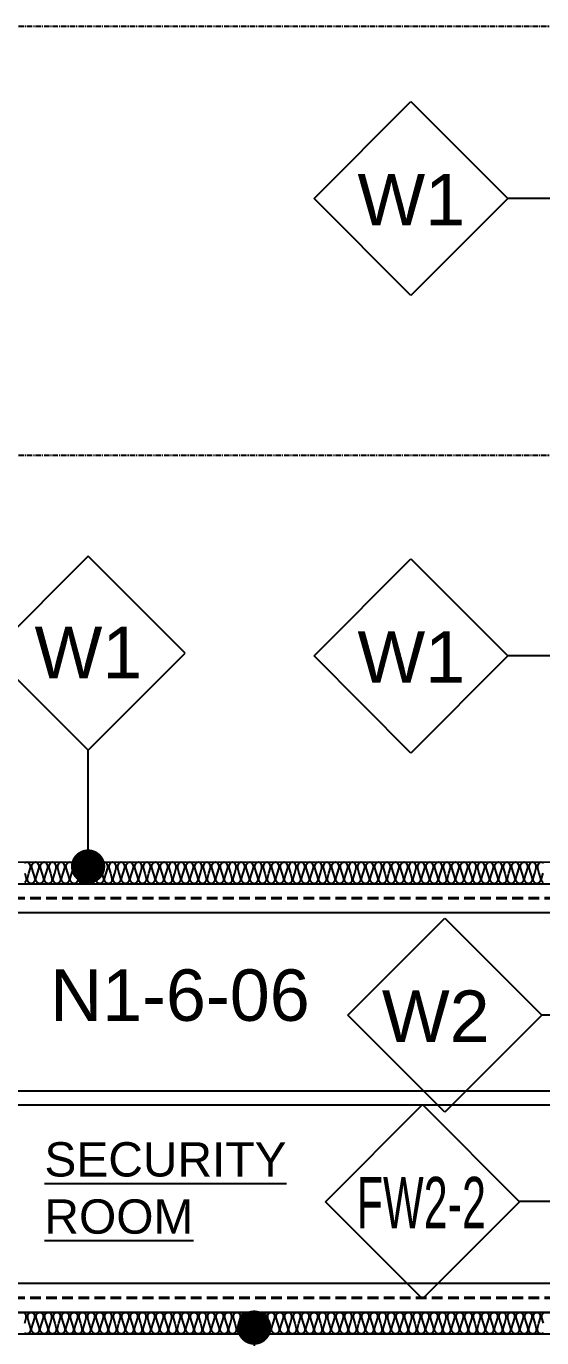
# Model space of a CAD drawing. Header units: millimetres. Extents: x 4133871 to 4440428, y -545651 to -495191.
# Drawn here: x 4148679 to 4152288, y -528021 to -518844 of the extents above; entities that cross this region are included whole.
import ezdxf
from ezdxf.enums import TextEntityAlignment as Align

# ---------------------------------------------------------------- set-up
doc = ezdxf.new("R2010")
doc.units = ezdxf.units.MM
doc.header["$LTSCALE"] = 60
doc.set_wipeout_variables(frame=1)
for name, pattern in [('CEN', [62, 60, -1, 0, -1]), ('CENTER', [2, 1.25, -0.25, 0.25, -0.25]), ('HIDDEN', [0.375, 0.25, -0.125])]:
    doc.linetypes.add(name, pattern=pattern)
for name, color, linetype in [('1CEN', 1, 'CEN'), ('1ST FL FW1-2', 3, 'Continuous'), ('AA-XXXX-SYMB', 7, 'Continuous'), ('AA-XXXX-TEXT', 3, 'Continuous'), ('C_TEXT_01', 2, 'Continuous'), ('C_TEXT_CONTAINER NO', 7, 'Continuous'), ('INI', 11, 'Continuous')]:
    doc.layers.add(name, color=color, linetype=linetype)
doc.styles.add('ARCHILAB_ROMANS', font='romans.shx', dxfattribs={"bigfont": 'ghs.shx'})
doc.styles.add('Arial', font='arial.ttf')
doc.styles.add('돋움', font='')
doc.styles.get('돋움').set_extended_font_data('Dotum')
doc.dimstyles.new('일반도면_0060', dxfattribs={"dimtxt": 240, "dimasz": 240, "dimexe": 60, "dimexo": 300, "dimgap": 75, "dimtad": 1, "dimdec": 0, "dimzin": 0, "dimdsep": 46, "dimtxsty": '돋움', "dimcen": -300, "dimclrd": 7, "dimclre": 7, "dimclrt": 2, "dimadec": 8, "dimazin": 0, "dimtfac": 1, "dimtdec": 0, "dimtix": 1, "dimtmove": 2, "dimatfit": 3, "dimfxl": 1, "dimtolj": 1, "dimtzin": 0, "dimarcsym": 0})

# ---------------------------------------------------------------- blocks, each defined once
blk = doc.blocks.new('5m')
at = {"linetype": 'HIDDEN', "ltscale": 5}
for p, q in [((370727.6, 4710162.7), (365727.6, 4710162.7)), ((370727.6, 4710155.2), (365727.6, 4710155.2)), ((365825.4, 4707463.4), (365825.4, 4710057.4)), ((365832.9, 4707463.4), (365832.9, 4710057.4)), ((370622.4, 4707463.4), (370622.4, 4710057.4)), ((370629.9, 4707463.4), (370629.9, 4710057.4)), ((370727.6, 4707365.7), (365727.6, 4707365.7)), ((370727.6, 4707358.2), (365727.6, 4707358.2))]:
    blk.add_line(p, q, dxfattribs=at)
for points in [[(370727.6, 4710057.4), (365727.6, 4710057.4), (365727.6, 4710260.4), (370727.6, 4710260.4)], [(365930.6, 4710057.4), (365727.6, 4710057.4), (365727.6, 4707463.4), (365930.6, 4707463.4)], [(370524.6, 4710057.4), (370727.6, 4710057.4), (370727.6, 4707463.4), (370524.6, 4707463.4)], [(370727.6, 4707463.4), (365727.6, 4707463.4), (365727.6, 4707260.4), (370727.6, 4707260.4)]]:
    blk.add_lwpolyline(points, close=True)
blk = doc.blocks.new('외각')
for p, q in [((-15219, -5330.1), (-34813, -5330.1)), ((-15219, -5430.1), (-34813, -5430.1))]:
    blk.add_line(p, q)
blk.add_blockref('5m', (-400743.6, -4714140.5))
blk = doc.blocks.new('A$C064809F0')
at = {"layer": 'AA-XXXX-TEXT'}
for p, q in [((475.2, 565.7), (1040.8, 1131.4)), ((1040.8, 1131.4), (1606.5, 565.7)), ((1040.8, 0), (475.2, 565.7)), ((1606.5, 565.7), (1040.8, 0))]:
    blk.add_line(p, q, dxfattribs=at)
at = {"layer": 'INI'}
blk.add_line((1040.8, 0), (475.2, 565.7), dxfattribs=at)
at = {"layer": 'AA-XXXX-TEXT', "style": 'ARCHILAB_ROMANS'}
blk.add_attdef('WALLTYPE', text='', height=300, dxfattribs=at).set_placement((1042.9, 560), align=Align.MIDDLE_CENTER)

msp = doc.modelspace()

# ---------------------------------------------------------------- linework, layer by layer
at = {"layer": '1CEN', "color": 1, "linetype": 'CENTER', "ltscale": 0.5}
for p, q in [((4146944, -518844.3), (4183944, -518844.3)), ((4146944, -521844.3), (4183944, -521844.3)), ((4146944, -521844.3), (4183944, -521844.3)), ((4146944, -524844.3), (4183944, -524844.3)), ((4146944, -527844.3), (4183944, -527844.3))]:
    msp.add_line(p, q, dxfattribs=at)
at = {"layer": '1ST FL FW1-2', "color": 3}
for p, q in [((4152794, -524694.2), (4147944, -524694.3)), ((4147944, -524844.3), (4152944, -524844.2)), ((4152794, -527844.2), (4147944, -527844.2)), ((4147944, -527994.2), (4152794, -527994.2))]:
    msp.add_line(p, q, dxfattribs=at)
at = {"layer": '1ST FL FW1-2', "color": 253}
for points in [[(4149164, -524694.2), (4149147.5, -524700.2), (4149137, -524715.2), (4149137, -524731.7), (4149148.3, -524769.2), (4149159.5, -524806.7), (4149159.5, -524823.2), (4149150.5, -524838.2), (4149134, -524844.2), (4149117.5, -524838.2), (4149107, -524823.2), (4149107, -524806.7), (4149118.3, -524769.2), (4149129.5, -524731.7), (4149129.5, -524715.2), (4149120.5, -524700.2), (4149104, -524694.2), (4149087.5, -524700.2), (4149077, -524715.2), (4149077, -524731.7), (4149088.3, -524769.2), (4149099.5, -524806.7), (4149099.5, -524823.2), (4149090.5, -524838.2), (4149074, -524844.2), (4149057.5, -524838.2), (4149047, -524823.2), (4149047, -524806.7), (4149058.3, -524769.2), (4149069.5, -524731.7), (4149069.5, -524715.2), (4149060.5, -524700.2), (4149044, -524694.2), (4149027.5, -524700.2), (4149017, -524715.2), (4149017, -524731.7), (4149028.3, -524769.2), (4149039.5, -524806.7), (4149039.5, -524823.2), (4149030.5, -524838.2), (4149014, -524844.2), (4148997.5, -524838.2), (4148987, -524823.2), (4148987, -524806.7), (4148998.3, -524769.2), (4149009.5, -524731.7), (4149009.5, -524715.2), (4149000.5, -524700.2), (4148984, -524694.2), (4148967.5, -524700.2), (4148957, -524715.2), (4148957, -524731.7), (4148968.3, -524769.2), (4148979.5, -524806.7), (4148979.5, -524823.2), (4148970.5, -524838.2), (4148954, -524844.2), (4148937.5, -524838.2), (4148927, -524823.2), (4148927, -524806.7), (4148938.3, -524769.2), (4148949.5, -524731.7), (4148949.5, -524715.2), (4148940.5, -524700.2), (4148924, -524694.2), (4148907.5, -524700.2), (4148897, -524715.2), (4148897, -524731.7), (4148908.3, -524769.2), (4148919.5, -524806.7), (4148919.5, -524823.2), (4148910.5, -524838.2), (4148894, -524844.2), (4148877.5, -524838.2), (4148867, -524823.2), (4148867, -524806.7), (4148878.3, -524769.2), (4148889.5, -524731.7), (4148889.5, -524715.2), (4148880.5, -524700.2), (4148864, -524694.2), (4148847.5, -524700.2), (4148837, -524715.2), (4148837, -524731.7), (4148848.3, -524769.2), (4148859.5, -524806.7), (4148859.5, -524823.2), (4148850.5, -524838.2), (4148834, -524844.2), (4148817.5, -524838.2), (4148807, -524823.2), (4148807, -524806.7), (4148818.3, -524769.2), (4148829.5, -524731.7), (4148829.5, -524715.2), (4148820.5, -524700.2), (4148804, -524694.2), (4148787.5, -524700.2), (4148777, -524715.2), (4148777, -524731.7), (4148788.3, -524769.2), (4148799.5, -524806.7), (4148799.5, -524823.2), (4148790.5, -524838.2), (4148774, -524844.2), (4148757.5, -524838.2), (4148747, -524823.2), (4148747, -524806.7), (4148758.3, -524769.2), (4148769.5, -524731.7), (4148769.5, -524715.2), (4148760.5, -524700.2), (4148744, -524694.2), (4148727.5, -524700.2), (4148717, -524715.2), (4148717, -524731.7), (4148728.3, -524769.2), (4148739.5, -524806.7), (4148739.5, -524823.2), (4148730.5, -524838.2), (4148714, -524844.2), (4148697.5, -524838.2), (4148687, -524823.2), (4148687, -524806.7), (4148698.3, -524769.2), (4148709.5, -524731.7), (4148709.5, -524715.2), (4148700.5, -524700.2), (4148684, -524694.2), (4148667.5, -524700.2)], [(4149704, -524694.2), (4149687.5, -524700.2), (4149677, -524715.2), (4149677, -524731.7), (4149688.3, -524769.2), (4149699.5, -524806.7), (4149699.5, -524823.2), (4149690.5, -524838.2), (4149674, -524844.2), (4149657.5, -524838.2), (4149647, -524823.2), (4149647, -524806.7), (4149658.3, -524769.2), (4149669.5, -524731.7), (4149669.5, -524715.2), (4149660.5, -524700.2), (4149644, -524694.2), (4149627.5, -524700.2), (4149617, -524715.2), (4149617, -524731.7), (4149628.3, -524769.2), (4149639.5, -524806.7), (4149639.5, -524823.2), (4149630.5, -524838.2), (4149614, -524844.2), (4149597.5, -524838.2), (4149587, -524823.2), (4149587, -524806.7), (4149598.3, -524769.2), (4149609.5, -524731.7), (4149609.5, -524715.2), (4149600.5, -524700.2), (4149584, -524694.2), (4149567.5, -524700.2), (4149557, -524715.2), (4149557, -524731.7), (4149568.3, -524769.2), (4149579.5, -524806.7), (4149579.5, -524823.2), (4149570.5, -524838.2), (4149554, -524844.2), (4149537.5, -524838.2), (4149527, -524823.2), (4149527, -524806.7), (4149538.3, -524769.2), (4149549.5, -524731.7), (4149549.5, -524715.2), (4149540.5, -524700.2), (4149524, -524694.2), (4149507.5, -524700.2), (4149497, -524715.2), (4149497, -524731.7), (4149508.3, -524769.2), (4149519.5, -524806.7), (4149519.5, -524823.2), (4149510.5, -524838.2), (4149494, -524844.2), (4149477.5, -524838.2), (4149467, -524823.2), (4149467, -524806.7), (4149478.3, -524769.2), (4149489.5, -524731.7), (4149489.5, -524715.2), (4149480.5, -524700.2), (4149464, -524694.2), (4149447.5, -524700.2), (4149437, -524715.2), (4149437, -524731.7), (4149448.3, -524769.2), (4149459.5, -524806.7), (4149459.5, -524823.2), (4149450.5, -524838.2), (4149434, -524844.2), (4149417.5, -524838.2), (4149407, -524823.2), (4149407, -524806.7), (4149418.3, -524769.2), (4149429.5, -524731.7), (4149429.5, -524715.2), (4149420.5, -524700.2), (4149404, -524694.2), (4149387.5, -524700.2), (4149377, -524715.2), (4149377, -524731.7), (4149388.3, -524769.2), (4149399.5, -524806.7), (4149399.5, -524823.2), (4149390.5, -524838.2), (4149374, -524844.2), (4149357.5, -524838.2), (4149347, -524823.2), (4149347, -524806.7), (4149358.3, -524769.2), (4149369.5, -524731.7), (4149369.5, -524715.2), (4149360.5, -524700.2), (4149344, -524694.2), (4149327.5, -524700.2), (4149317, -524715.2), (4149317, -524731.7), (4149328.3, -524769.2), (4149339.5, -524806.7), (4149339.5, -524823.2), (4149330.5, -524838.2), (4149314, -524844.2), (4149297.5, -524838.2), (4149287, -524823.2), (4149287, -524806.7), (4149298.3, -524769.2), (4149309.5, -524731.7), (4149309.5, -524715.2), (4149300.5, -524700.2), (4149284, -524694.2), (4149267.5, -524700.2), (4149257, -524715.2), (4149257, -524731.7), (4149268.3, -524769.2), (4149279.5, -524806.7), (4149279.5, -524823.2), (4149270.5, -524838.2), (4149254, -524844.2), (4149237.5, -524838.2), (4149227, -524823.2), (4149227, -524806.7), (4149238.3, -524769.2), (4149249.5, -524731.7), (4149249.5, -524715.2), (4149240.5, -524700.2), (4149224, -524694.2), (4149207.5, -524700.2), (4149197, -524715.2), (4149197, -524731.7), (4149208.3, -524769.2), (4149219.5, -524806.7), (4149219.5, -524823.2), (4149210.5, -524838.2), (4149194, -524844.2), (4149177.5, -524838.2), (4149167, -524823.2), (4149167, -524806.7), (4149178.3, -524769.2), (4149189.5, -524731.7), (4149189.5, -524715.2), (4149180.5, -524700.2), (4149164, -524694.2)], [(4150244, -524694.2), (4150227.5, -524700.2), (4150217, -524715.2), (4150217, -524731.7), (4150228.3, -524769.2), (4150239.5, -524806.7), (4150239.5, -524823.2), (4150230.5, -524838.2), (4150214, -524844.2), (4150197.5, -524838.2), (4150187, -524823.2), (4150187, -524806.7), (4150198.3, -524769.2), (4150209.5, -524731.7), (4150209.5, -524715.2), (4150200.5, -524700.2), (4150184, -524694.2), (4150167.5, -524700.2), (4150157, -524715.2), (4150157, -524731.7), (4150168.3, -524769.2), (4150179.5, -524806.7), (4150179.5, -524823.2), (4150170.5, -524838.2), (4150154, -524844.2), (4150137.5, -524838.2), (4150127, -524823.2), (4150127, -524806.7), (4150138.3, -524769.2), (4150149.5, -524731.7), (4150149.5, -524715.2), (4150140.5, -524700.2), (4150124, -524694.2), (4150107.5, -524700.2), (4150097, -524715.2), (4150097, -524731.7), (4150108.3, -524769.2), (4150119.5, -524806.7), (4150119.5, -524823.2), (4150110.5, -524838.2), (4150094, -524844.2), (4150077.5, -524838.2), (4150067, -524823.2), (4150067, -524806.7), (4150078.3, -524769.2), (4150089.5, -524731.7), (4150089.5, -524715.2), (4150080.5, -524700.2), (4150064, -524694.2), (4150047.5, -524700.2), (4150037, -524715.2), (4150037, -524731.7), (4150048.3, -524769.2), (4150059.5, -524806.7), (4150059.5, -524823.2), (4150050.5, -524838.2), (4150034, -524844.2), (4150017.5, -524838.2), (4150007, -524823.2), (4150007, -524806.7), (4150018.3, -524769.2), (4150029.5, -524731.7), (4150029.5, -524715.2), (4150020.5, -524700.2), (4150004, -524694.2), (4149987.5, -524700.2), (4149977, -524715.2), (4149977, -524731.7), (4149988.3, -524769.2), (4149999.5, -524806.7), (4149999.5, -524823.2), (4149990.5, -524838.2), (4149974, -524844.2), (4149957.5, -524838.2), (4149947, -524823.2), (4149947, -524806.7), (4149958.3, -524769.2), (4149969.5, -524731.7), (4149969.5, -524715.2), (4149960.5, -524700.2), (4149944, -524694.2), (4149927.5, -524700.2), (4149917, -524715.2), (4149917, -524731.7), (4149928.3, -524769.2), (4149939.5, -524806.7), (4149939.5, -524823.2), (4149930.5, -524838.2), (4149914, -524844.2), (4149897.5, -524838.2), (4149887, -524823.2), (4149887, -524806.7), (4149898.3, -524769.2), (4149909.5, -524731.7), (4149909.5, -524715.2), (4149900.5, -524700.2), (4149884, -524694.2), (4149867.5, -524700.2), (4149857, -524715.2), (4149857, -524731.7), (4149868.3, -524769.2), (4149879.5, -524806.7), (4149879.5, -524823.2), (4149870.5, -524838.2), (4149854, -524844.2), (4149837.5, -524838.2), (4149827, -524823.2), (4149827, -524806.7), (4149838.3, -524769.2), (4149849.5, -524731.7), (4149849.5, -524715.2), (4149840.5, -524700.2), (4149824, -524694.2), (4149807.5, -524700.2), (4149797, -524715.2), (4149797, -524731.7), (4149808.3, -524769.2), (4149819.5, -524806.7), (4149819.5, -524823.2), (4149810.5, -524838.2), (4149794, -524844.2), (4149777.5, -524838.2), (4149767, -524823.2), (4149767, -524806.7), (4149778.3, -524769.2), (4149789.5, -524731.7), (4149789.5, -524715.2), (4149780.5, -524700.2), (4149764, -524694.2), (4149747.5, -524700.2), (4149737, -524715.2), (4149737, -524731.7), (4149748.3, -524769.2), (4149759.5, -524806.7), (4149759.5, -524823.2), (4149750.5, -524838.2), (4149734, -524844.2), (4149717.5, -524838.2), (4149707, -524823.2), (4149707, -524806.7), (4149718.3, -524769.2), (4149729.5, -524731.7), (4149729.5, -524715.2), (4149720.5, -524700.2), (4149704, -524694.2)], [(4150784, -524694.2), (4150767.5, -524700.2), (4150757, -524715.2), (4150757, -524731.7), (4150768.3, -524769.2), (4150779.5, -524806.7), (4150779.5, -524823.2), (4150770.5, -524838.2), (4150754, -524844.2), (4150737.5, -524838.2), (4150727, -524823.2), (4150727, -524806.7), (4150738.3, -524769.2), (4150749.5, -524731.7), (4150749.5, -524715.2), (4150740.5, -524700.2), (4150724, -524694.2), (4150707.5, -524700.2), (4150697, -524715.2), (4150697, -524731.7), (4150708.3, -524769.2), (4150719.5, -524806.7), (4150719.5, -524823.2), (4150710.5, -524838.2), (4150694, -524844.2), (4150677.5, -524838.2), (4150667, -524823.2), (4150667, -524806.7), (4150678.3, -524769.2), (4150689.5, -524731.7), (4150689.5, -524715.2), (4150680.5, -524700.2), (4150664, -524694.2), (4150647.5, -524700.2), (4150637, -524715.2), (4150637, -524731.7), (4150648.3, -524769.2), (4150659.5, -524806.7), (4150659.5, -524823.2), (4150650.5, -524838.2), (4150634, -524844.2), (4150617.5, -524838.2), (4150607, -524823.2), (4150607, -524806.7), (4150618.3, -524769.2), (4150629.5, -524731.7), (4150629.5, -524715.2), (4150620.5, -524700.2), (4150604, -524694.2), (4150587.5, -524700.2), (4150577, -524715.2), (4150577, -524731.7), (4150588.3, -524769.2), (4150599.5, -524806.7), (4150599.5, -524823.2), (4150590.5, -524838.2), (4150574, -524844.2), (4150557.5, -524838.2), (4150547, -524823.2), (4150547, -524806.7), (4150558.3, -524769.2), (4150569.5, -524731.7), (4150569.5, -524715.2), (4150560.5, -524700.2), (4150544, -524694.2), (4150527.5, -524700.2), (4150517, -524715.2), (4150517, -524731.7), (4150528.3, -524769.2), (4150539.5, -524806.7), (4150539.5, -524823.2), (4150530.5, -524838.2), (4150514, -524844.2), (4150497.5, -524838.2), (4150487, -524823.2), (4150487, -524806.7), (4150498.3, -524769.2), (4150509.5, -524731.7), (4150509.5, -524715.2), (4150500.5, -524700.2), (4150484, -524694.2), (4150467.5, -524700.2), (4150457, -524715.2), (4150457, -524731.7), (4150468.3, -524769.2), (4150479.5, -524806.7), (4150479.5, -524823.2), (4150470.5, -524838.2), (4150454, -524844.2), (4150437.5, -524838.2), (4150427, -524823.2), (4150427, -524806.7), (4150438.3, -524769.2), (4150449.5, -524731.7), (4150449.5, -524715.2), (4150440.5, -524700.2), (4150424, -524694.2), (4150407.5, -524700.2), (4150397, -524715.2), (4150397, -524731.7), (4150408.3, -524769.2), (4150419.5, -524806.7), (4150419.5, -524823.2), (4150410.5, -524838.2), (4150394, -524844.2), (4150377.5, -524838.2), (4150367, -524823.2), (4150367, -524806.7), (4150378.3, -524769.2), (4150389.5, -524731.7), (4150389.5, -524715.2), (4150380.5, -524700.2), (4150364, -524694.2), (4150347.5, -524700.2), (4150337, -524715.2), (4150337, -524731.7), (4150348.3, -524769.2), (4150359.5, -524806.7), (4150359.5, -524823.2), (4150350.5, -524838.2), (4150334, -524844.2), (4150317.5, -524838.2), (4150307, -524823.2), (4150307, -524806.7), (4150318.3, -524769.2), (4150329.5, -524731.7), (4150329.5, -524715.2), (4150320.5, -524700.2), (4150304, -524694.2), (4150287.5, -524700.2), (4150277, -524715.2), (4150277, -524731.7), (4150288.3, -524769.2), (4150299.5, -524806.7), (4150299.5, -524823.2), (4150290.5, -524838.2), (4150274, -524844.2), (4150257.5, -524838.2), (4150247, -524823.2), (4150247, -524806.7), (4150258.3, -524769.2), (4150269.5, -524731.7), (4150269.5, -524715.2), (4150260.5, -524700.2), (4150244, -524694.2)], [(4151324, -524694.2), (4151307.5, -524700.2), (4151297, -524715.2), (4151297, -524731.7), (4151308.3, -524769.2), (4151319.5, -524806.7), (4151319.5, -524823.2), (4151310.5, -524838.2), (4151294, -524844.2), (4151277.5, -524838.2), (4151267, -524823.2), (4151267, -524806.7), (4151278.3, -524769.2), (4151289.5, -524731.7), (4151289.5, -524715.2), (4151280.5, -524700.2), (4151264, -524694.2), (4151247.5, -524700.2), (4151237, -524715.2), (4151237, -524731.7), (4151248.3, -524769.2), (4151259.5, -524806.7), (4151259.5, -524823.2), (4151250.5, -524838.2), (4151234, -524844.2), (4151217.5, -524838.2), (4151207, -524823.2), (4151207, -524806.7), (4151218.3, -524769.2), (4151229.5, -524731.7), (4151229.5, -524715.2), (4151220.5, -524700.2), (4151204, -524694.2), (4151187.5, -524700.2), (4151177, -524715.2), (4151177, -524731.7), (4151188.3, -524769.2), (4151199.5, -524806.7), (4151199.5, -524823.2), (4151190.5, -524838.2), (4151174, -524844.2), (4151157.5, -524838.2), (4151147, -524823.2), (4151147, -524806.7), (4151158.3, -524769.2), (4151169.5, -524731.7), (4151169.5, -524715.2), (4151160.5, -524700.2), (4151144, -524694.2), (4151127.5, -524700.2), (4151117, -524715.2), (4151117, -524731.7), (4151128.3, -524769.2), (4151139.5, -524806.7), (4151139.5, -524823.2), (4151130.5, -524838.2), (4151114, -524844.2), (4151097.5, -524838.2), (4151087, -524823.2), (4151087, -524806.7), (4151098.3, -524769.2), (4151109.5, -524731.7), (4151109.5, -524715.2), (4151100.5, -524700.2), (4151084, -524694.2), (4151067.5, -524700.2), (4151057, -524715.2), (4151057, -524731.7), (4151068.3, -524769.2), (4151079.5, -524806.7), (4151079.5, -524823.2), (4151070.5, -524838.2), (4151054, -524844.2), (4151037.5, -524838.2), (4151027, -524823.2), (4151027, -524806.7), (4151038.3, -524769.2), (4151049.5, -524731.7), (4151049.5, -524715.2), (4151040.5, -524700.2), (4151024, -524694.2), (4151007.5, -524700.2), (4150997, -524715.2), (4150997, -524731.7), (4151008.3, -524769.2), (4151019.5, -524806.7), (4151019.5, -524823.2), (4151010.5, -524838.2), (4150994, -524844.2), (4150977.5, -524838.2), (4150967, -524823.2), (4150967, -524806.7), (4150978.3, -524769.2), (4150989.5, -524731.7), (4150989.5, -524715.2), (4150980.5, -524700.2), (4150964, -524694.2), (4150947.5, -524700.2), (4150937, -524715.2), (4150937, -524731.7), (4150948.3, -524769.2), (4150959.5, -524806.7), (4150959.5, -524823.2), (4150950.5, -524838.2), (4150934, -524844.2), (4150917.5, -524838.2), (4150907, -524823.2), (4150907, -524806.7), (4150918.3, -524769.2), (4150929.5, -524731.7), (4150929.5, -524715.2), (4150920.5, -524700.2), (4150904, -524694.2), (4150887.5, -524700.2), (4150877, -524715.2), (4150877, -524731.7), (4150888.3, -524769.2), (4150899.5, -524806.7), (4150899.5, -524823.2), (4150890.5, -524838.2), (4150874, -524844.2), (4150857.5, -524838.2), (4150847, -524823.2), (4150847, -524806.7), (4150858.3, -524769.2), (4150869.5, -524731.7), (4150869.5, -524715.2), (4150860.5, -524700.2), (4150844, -524694.2), (4150827.5, -524700.2), (4150817, -524715.2), (4150817, -524731.7), (4150828.3, -524769.2), (4150839.5, -524806.7), (4150839.5, -524823.2), (4150830.5, -524838.2), (4150814, -524844.2), (4150797.5, -524838.2), (4150787, -524823.2), (4150787, -524806.7), (4150798.3, -524769.2), (4150809.5, -524731.7), (4150809.5, -524715.2), (4150800.5, -524700.2), (4150784, -524694.2)], [(4151864, -524694.2), (4151847.5, -524700.2), (4151837, -524715.2), (4151837, -524731.7), (4151848.3, -524769.2), (4151859.5, -524806.7), (4151859.5, -524823.2), (4151850.5, -524838.2), (4151834, -524844.2), (4151817.5, -524838.2), (4151807, -524823.2), (4151807, -524806.7), (4151818.3, -524769.2), (4151829.5, -524731.7), (4151829.5, -524715.2), (4151820.5, -524700.2), (4151804, -524694.2), (4151787.5, -524700.2), (4151777, -524715.2), (4151777, -524731.7), (4151788.3, -524769.2), (4151799.5, -524806.7), (4151799.5, -524823.2), (4151790.5, -524838.2), (4151774, -524844.2), (4151757.5, -524838.2), (4151747, -524823.2), (4151747, -524806.7), (4151758.3, -524769.2), (4151769.5, -524731.7), (4151769.5, -524715.2), (4151760.5, -524700.2), (4151744, -524694.2), (4151727.5, -524700.2), (4151717, -524715.2), (4151717, -524731.7), (4151728.3, -524769.2), (4151739.5, -524806.7), (4151739.5, -524823.2), (4151730.5, -524838.2), (4151714, -524844.2), (4151697.5, -524838.2), (4151687, -524823.2), (4151687, -524806.7), (4151698.3, -524769.2), (4151709.5, -524731.7), (4151709.5, -524715.2), (4151700.5, -524700.2), (4151684, -524694.2), (4151667.5, -524700.2), (4151657, -524715.2), (4151657, -524731.7), (4151668.3, -524769.2), (4151679.5, -524806.7), (4151679.5, -524823.2), (4151670.5, -524838.2), (4151654, -524844.2), (4151637.5, -524838.2), (4151627, -524823.2), (4151627, -524806.7), (4151638.3, -524769.2), (4151649.5, -524731.7), (4151649.5, -524715.2), (4151640.5, -524700.2), (4151624, -524694.2), (4151607.5, -524700.2), (4151597, -524715.2), (4151597, -524731.7), (4151608.3, -524769.2), (4151619.5, -524806.7), (4151619.5, -524823.2), (4151610.5, -524838.2), (4151594, -524844.2), (4151577.5, -524838.2), (4151567, -524823.2), (4151567, -524806.7), (4151578.3, -524769.2), (4151589.5, -524731.7), (4151589.5, -524715.2), (4151580.5, -524700.2), (4151564, -524694.2), (4151547.5, -524700.2), (4151537, -524715.2), (4151537, -524731.7), (4151548.3, -524769.2), (4151559.5, -524806.7), (4151559.5, -524823.2), (4151550.5, -524838.2), (4151534, -524844.2), (4151517.5, -524838.2), (4151507, -524823.2), (4151507, -524806.7), (4151518.3, -524769.2), (4151529.5, -524731.7), (4151529.5, -524715.2), (4151520.5, -524700.2), (4151504, -524694.2), (4151487.5, -524700.2), (4151477, -524715.2), (4151477, -524731.7), (4151488.3, -524769.2), (4151499.5, -524806.7), (4151499.5, -524823.2), (4151490.5, -524838.2), (4151474, -524844.2), (4151457.5, -524838.2), (4151447, -524823.2), (4151447, -524806.7), (4151458.3, -524769.2), (4151469.5, -524731.7), (4151469.5, -524715.2), (4151460.5, -524700.2), (4151444, -524694.2), (4151427.5, -524700.2), (4151417, -524715.2), (4151417, -524731.7), (4151428.3, -524769.2), (4151439.5, -524806.7), (4151439.5, -524823.2), (4151430.5, -524838.2), (4151414, -524844.2), (4151397.5, -524838.2), (4151387, -524823.2), (4151387, -524806.7), (4151398.3, -524769.2), (4151409.5, -524731.7), (4151409.5, -524715.2), (4151400.5, -524700.2), (4151384, -524694.2), (4151367.5, -524700.2), (4151357, -524715.2), (4151357, -524731.7), (4151368.3, -524769.2), (4151379.5, -524806.7), (4151379.5, -524823.2), (4151370.5, -524838.2), (4151354, -524844.2), (4151337.5, -524838.2), (4151327, -524823.2), (4151327, -524806.7), (4151338.3, -524769.2), (4151349.5, -524731.7), (4151349.5, -524715.2), (4151340.5, -524700.2), (4151324, -524694.2)], [(4152300.5, -524700.2), (4152284, -524694.2), (4152267.5, -524700.2), (4152257, -524715.2), (4152257, -524731.7), (4152268.3, -524769.2), (4152279.5, -524806.7), (4152279.5, -524823.2), (4152270.5, -524838.2), (4152254, -524844.2), (4152237.5, -524838.2), (4152227, -524823.2), (4152227, -524806.7), (4152238.3, -524769.2), (4152249.5, -524731.7), (4152249.5, -524715.2), (4152240.5, -524700.2), (4152224, -524694.2), (4152207.5, -524700.2), (4152197, -524715.2), (4152197, -524731.7), (4152208.3, -524769.2), (4152219.5, -524806.7), (4152219.5, -524823.2), (4152210.5, -524838.2), (4152194, -524844.2), (4152177.5, -524838.2), (4152167, -524823.2), (4152167, -524806.7), (4152178.3, -524769.2), (4152189.5, -524731.7), (4152189.5, -524715.2), (4152180.5, -524700.2), (4152164, -524694.2), (4152147.5, -524700.2), (4152137, -524715.2), (4152137, -524731.7), (4152148.3, -524769.2), (4152159.5, -524806.7), (4152159.5, -524823.2), (4152150.5, -524838.2), (4152134, -524844.2), (4152117.5, -524838.2), (4152107, -524823.2), (4152107, -524806.7), (4152118.3, -524769.2), (4152129.5, -524731.7), (4152129.5, -524715.2), (4152120.5, -524700.2), (4152104, -524694.2), (4152087.5, -524700.2), (4152077, -524715.2), (4152077, -524731.7), (4152088.3, -524769.2), (4152099.5, -524806.7), (4152099.5, -524823.2), (4152090.5, -524838.2), (4152074, -524844.2), (4152057.5, -524838.2), (4152047, -524823.2), (4152047, -524806.7), (4152058.3, -524769.2), (4152069.5, -524731.7), (4152069.5, -524715.2), (4152060.5, -524700.2), (4152044, -524694.2), (4152027.5, -524700.2), (4152017, -524715.2), (4152017, -524731.7), (4152028.3, -524769.2), (4152039.5, -524806.7), (4152039.5, -524823.2), (4152030.5, -524838.2), (4152014, -524844.2), (4151997.5, -524838.2), (4151987, -524823.2), (4151987, -524806.7), (4151998.3, -524769.2), (4152009.5, -524731.7), (4152009.5, -524715.2), (4152000.5, -524700.2), (4151984, -524694.2), (4151967.5, -524700.2), (4151957, -524715.2), (4151957, -524731.7), (4151968.3, -524769.2), (4151979.5, -524806.7), (4151979.5, -524823.2), (4151970.5, -524838.2), (4151954, -524844.2), (4151937.5, -524838.2), (4151927, -524823.2), (4151927, -524806.7), (4151938.3, -524769.2), (4151949.5, -524731.7), (4151949.5, -524715.2), (4151940.5, -524700.2), (4151924, -524694.2), (4151907.5, -524700.2), (4151897, -524715.2), (4151897, -524731.7), (4151908.3, -524769.2), (4151919.5, -524806.7), (4151919.5, -524823.2), (4151910.5, -524838.2), (4151894, -524844.2), (4151877.5, -524838.2), (4151867, -524823.2), (4151867, -524806.7), (4151878.3, -524769.2), (4151889.5, -524731.7), (4151889.5, -524715.2), (4151880.5, -524700.2), (4151864, -524694.2)], [(4148668.3, -524769.2), (4148679.5, -524806.7), (4148679.5, -524823.2), (4148670.5, -524838.2)], [(4152297.5, -524838.2), (4152287, -524823.2), (4152287, -524806.7), (4152298.3, -524769.2)], [(4149164, -527994.2), (4149147.5, -527988.2), (4149137, -527973.2), (4149137, -527956.7), (4149148.3, -527919.2), (4149159.5, -527881.7), (4149159.5, -527865.2), (4149150.5, -527850.2), (4149134, -527844.2), (4149117.5, -527850.2), (4149107, -527865.2), (4149107, -527881.7), (4149118.3, -527919.2), (4149129.5, -527956.7), (4149129.5, -527973.2), (4149120.5, -527988.2), (4149104, -527994.2), (4149087.5, -527988.2), (4149077, -527973.2), (4149077, -527956.7), (4149088.3, -527919.2), (4149099.5, -527881.7), (4149099.5, -527865.2), (4149090.5, -527850.2), (4149074, -527844.2), (4149057.5, -527850.2), (4149047, -527865.2), (4149047, -527881.7), (4149058.3, -527919.2), (4149069.5, -527956.7), (4149069.5, -527973.2), (4149060.5, -527988.2), (4149044, -527994.2), (4149027.5, -527988.2), (4149017, -527973.2), (4149017, -527956.7), (4149028.3, -527919.2), (4149039.5, -527881.7), (4149039.5, -527865.2), (4149030.5, -527850.2), (4149014, -527844.2), (4148997.5, -527850.2), (4148987, -527865.2), (4148987, -527881.7), (4148998.3, -527919.2), (4149009.5, -527956.7), (4149009.5, -527973.2), (4149000.5, -527988.2), (4148984, -527994.2), (4148967.5, -527988.2), (4148957, -527973.2), (4148957, -527956.7), (4148968.3, -527919.2), (4148979.5, -527881.7), (4148979.5, -527865.2), (4148970.5, -527850.2), (4148954, -527844.2), (4148937.5, -527850.2), (4148927, -527865.2), (4148927, -527881.7), (4148938.3, -527919.2), (4148949.5, -527956.7), (4148949.5, -527973.2), (4148940.5, -527988.2), (4148924, -527994.2), (4148907.5, -527988.2), (4148897, -527973.2), (4148897, -527956.7), (4148908.3, -527919.2), (4148919.5, -527881.7), (4148919.5, -527865.2), (4148910.5, -527850.2), (4148894, -527844.2), (4148877.5, -527850.2), (4148867, -527865.2), (4148867, -527881.7), (4148878.3, -527919.2), (4148889.5, -527956.7), (4148889.5, -527973.2), (4148880.5, -527988.2), (4148864, -527994.2), (4148847.5, -527988.2), (4148837, -527973.2), (4148837, -527956.7), (4148848.3, -527919.2), (4148859.5, -527881.7), (4148859.5, -527865.2), (4148850.5, -527850.2), (4148834, -527844.2), (4148817.5, -527850.2), (4148807, -527865.2), (4148807, -527881.7), (4148818.3, -527919.2), (4148829.5, -527956.7), (4148829.5, -527973.2), (4148820.5, -527988.2), (4148804, -527994.2), (4148787.5, -527988.2), (4148777, -527973.2), (4148777, -527956.7), (4148788.3, -527919.2), (4148799.5, -527881.7), (4148799.5, -527865.2), (4148790.5, -527850.2), (4148774, -527844.2), (4148757.5, -527850.2), (4148747, -527865.2), (4148747, -527881.7), (4148758.3, -527919.2), (4148769.5, -527956.7), (4148769.5, -527973.2), (4148760.5, -527988.2), (4148744, -527994.2), (4148727.5, -527988.2), (4148717, -527973.2), (4148717, -527956.7), (4148728.3, -527919.2), (4148739.5, -527881.7), (4148739.5, -527865.2), (4148730.5, -527850.2), (4148714, -527844.2), (4148697.5, -527850.2), (4148687, -527865.2), (4148687, -527881.7), (4148698.3, -527919.2), (4148709.5, -527956.7), (4148709.5, -527973.2), (4148700.5, -527988.2), (4148684, -527994.2), (4148667.5, -527988.2)], [(4148668.3, -527919.2), (4148679.5, -527881.7), (4148679.5, -527865.2), (4148670.5, -527850.2)], [(4149704, -527994.2), (4149687.5, -527988.2), (4149677, -527973.2), (4149677, -527956.7), (4149688.3, -527919.2), (4149699.5, -527881.7), (4149699.5, -527865.2), (4149690.5, -527850.2), (4149674, -527844.2), (4149657.5, -527850.2), (4149647, -527865.2), (4149647, -527881.7), (4149658.3, -527919.2), (4149669.5, -527956.7), (4149669.5, -527973.2), (4149660.5, -527988.2), (4149644, -527994.2), (4149627.5, -527988.2), (4149617, -527973.2), (4149617, -527956.7), (4149628.3, -527919.2), (4149639.5, -527881.7), (4149639.5, -527865.2), (4149630.5, -527850.2), (4149614, -527844.2), (4149597.5, -527850.2), (4149587, -527865.2), (4149587, -527881.7), (4149598.3, -527919.2), (4149609.5, -527956.7), (4149609.5, -527973.2), (4149600.5, -527988.2), (4149584, -527994.2), (4149567.5, -527988.2), (4149557, -527973.2), (4149557, -527956.7), (4149568.3, -527919.2), (4149579.5, -527881.7), (4149579.5, -527865.2), (4149570.5, -527850.2), (4149554, -527844.2), (4149537.5, -527850.2), (4149527, -527865.2), (4149527, -527881.7), (4149538.3, -527919.2), (4149549.5, -527956.7), (4149549.5, -527973.2), (4149540.5, -527988.2), (4149524, -527994.2), (4149507.5, -527988.2), (4149497, -527973.2), (4149497, -527956.7), (4149508.3, -527919.2), (4149519.5, -527881.7), (4149519.5, -527865.2), (4149510.5, -527850.2), (4149494, -527844.2), (4149477.5, -527850.2), (4149467, -527865.2), (4149467, -527881.7), (4149478.3, -527919.2), (4149489.5, -527956.7), (4149489.5, -527973.2), (4149480.5, -527988.2), (4149464, -527994.2), (4149447.5, -527988.2), (4149437, -527973.2), (4149437, -527956.7), (4149448.3, -527919.2), (4149459.5, -527881.7), (4149459.5, -527865.2), (4149450.5, -527850.2), (4149434, -527844.2), (4149417.5, -527850.2), (4149407, -527865.2), (4149407, -527881.7), (4149418.3, -527919.2), (4149429.5, -527956.7), (4149429.5, -527973.2), (4149420.5, -527988.2), (4149404, -527994.2), (4149387.5, -527988.2), (4149377, -527973.2), (4149377, -527956.7), (4149388.3, -527919.2), (4149399.5, -527881.7), (4149399.5, -527865.2), (4149390.5, -527850.2), (4149374, -527844.2), (4149357.5, -527850.2), (4149347, -527865.2), (4149347, -527881.7), (4149358.3, -527919.2), (4149369.5, -527956.7), (4149369.5, -527973.2), (4149360.5, -527988.2), (4149344, -527994.2), (4149327.5, -527988.2), (4149317, -527973.2), (4149317, -527956.7), (4149328.3, -527919.2), (4149339.5, -527881.7), (4149339.5, -527865.2), (4149330.5, -527850.2), (4149314, -527844.2), (4149297.5, -527850.2), (4149287, -527865.2), (4149287, -527881.7), (4149298.3, -527919.2), (4149309.5, -527956.7), (4149309.5, -527973.2), (4149300.5, -527988.2), (4149284, -527994.2), (4149267.5, -527988.2), (4149257, -527973.2), (4149257, -527956.7), (4149268.3, -527919.2), (4149279.5, -527881.7), (4149279.5, -527865.2), (4149270.5, -527850.2), (4149254, -527844.2), (4149237.5, -527850.2), (4149227, -527865.2), (4149227, -527881.7), (4149238.3, -527919.2), (4149249.5, -527956.7), (4149249.5, -527973.2), (4149240.5, -527988.2), (4149224, -527994.2), (4149207.5, -527988.2), (4149197, -527973.2), (4149197, -527956.7), (4149208.3, -527919.2), (4149219.5, -527881.7), (4149219.5, -527865.2), (4149210.5, -527850.2), (4149194, -527844.2), (4149177.5, -527850.2), (4149167, -527865.2), (4149167, -527881.7), (4149178.3, -527919.2), (4149189.5, -527956.7), (4149189.5, -527973.2), (4149180.5, -527988.2), (4149164, -527994.2)], [(4150244, -527994.2), (4150227.5, -527988.2), (4150217, -527973.2), (4150217, -527956.7), (4150228.3, -527919.2), (4150239.5, -527881.7), (4150239.5, -527865.2), (4150230.5, -527850.2), (4150214, -527844.2), (4150197.5, -527850.2), (4150187, -527865.2), (4150187, -527881.7), (4150198.3, -527919.2), (4150209.5, -527956.7), (4150209.5, -527973.2), (4150200.5, -527988.2), (4150184, -527994.2), (4150167.5, -527988.2), (4150157, -527973.2), (4150157, -527956.7), (4150168.3, -527919.2), (4150179.5, -527881.7), (4150179.5, -527865.2), (4150170.5, -527850.2), (4150154, -527844.2), (4150137.5, -527850.2), (4150127, -527865.2), (4150127, -527881.7), (4150138.3, -527919.2), (4150149.5, -527956.7), (4150149.5, -527973.2), (4150140.5, -527988.2), (4150124, -527994.2), (4150107.5, -527988.2), (4150097, -527973.2), (4150097, -527956.7), (4150108.3, -527919.2), (4150119.5, -527881.7), (4150119.5, -527865.2), (4150110.5, -527850.2), (4150094, -527844.2), (4150077.5, -527850.2), (4150067, -527865.2), (4150067, -527881.7), (4150078.3, -527919.2), (4150089.5, -527956.7), (4150089.5, -527973.2), (4150080.5, -527988.2), (4150064, -527994.2), (4150047.5, -527988.2), (4150037, -527973.2), (4150037, -527956.7), (4150048.3, -527919.2), (4150059.5, -527881.7), (4150059.5, -527865.2), (4150050.5, -527850.2), (4150034, -527844.2), (4150017.5, -527850.2), (4150007, -527865.2), (4150007, -527881.7), (4150018.3, -527919.2), (4150029.5, -527956.7), (4150029.5, -527973.2), (4150020.5, -527988.2), (4150004, -527994.2), (4149987.5, -527988.2), (4149977, -527973.2), (4149977, -527956.7), (4149988.3, -527919.2), (4149999.5, -527881.7), (4149999.5, -527865.2), (4149990.5, -527850.2), (4149974, -527844.2), (4149957.5, -527850.2), (4149947, -527865.2), (4149947, -527881.7), (4149958.3, -527919.2), (4149969.5, -527956.7), (4149969.5, -527973.2), (4149960.5, -527988.2), (4149944, -527994.2), (4149927.5, -527988.2), (4149917, -527973.2), (4149917, -527956.7), (4149928.3, -527919.2), (4149939.5, -527881.7), (4149939.5, -527865.2), (4149930.5, -527850.2), (4149914, -527844.2), (4149897.5, -527850.2), (4149887, -527865.2), (4149887, -527881.7), (4149898.3, -527919.2), (4149909.5, -527956.7), (4149909.5, -527973.2), (4149900.5, -527988.2), (4149884, -527994.2), (4149867.5, -527988.2), (4149857, -527973.2), (4149857, -527956.7), (4149868.3, -527919.2), (4149879.5, -527881.7), (4149879.5, -527865.2), (4149870.5, -527850.2), (4149854, -527844.2), (4149837.5, -527850.2), (4149827, -527865.2), (4149827, -527881.7), (4149838.3, -527919.2), (4149849.5, -527956.7), (4149849.5, -527973.2), (4149840.5, -527988.2), (4149824, -527994.2), (4149807.5, -527988.2), (4149797, -527973.2), (4149797, -527956.7), (4149808.3, -527919.2), (4149819.5, -527881.7), (4149819.5, -527865.2), (4149810.5, -527850.2), (4149794, -527844.2), (4149777.5, -527850.2), (4149767, -527865.2), (4149767, -527881.7), (4149778.3, -527919.2), (4149789.5, -527956.7), (4149789.5, -527973.2), (4149780.5, -527988.2), (4149764, -527994.2), (4149747.5, -527988.2), (4149737, -527973.2), (4149737, -527956.7), (4149748.3, -527919.2), (4149759.5, -527881.7), (4149759.5, -527865.2), (4149750.5, -527850.2), (4149734, -527844.2), (4149717.5, -527850.2), (4149707, -527865.2), (4149707, -527881.7), (4149718.3, -527919.2), (4149729.5, -527956.7), (4149729.5, -527973.2), (4149720.5, -527988.2), (4149704, -527994.2)], [(4150784, -527994.2), (4150767.5, -527988.2), (4150757, -527973.2), (4150757, -527956.7), (4150768.3, -527919.2), (4150779.5, -527881.7), (4150779.5, -527865.2), (4150770.5, -527850.2), (4150754, -527844.2), (4150737.5, -527850.2), (4150727, -527865.2), (4150727, -527881.7), (4150738.3, -527919.2), (4150749.5, -527956.7), (4150749.5, -527973.2), (4150740.5, -527988.2), (4150724, -527994.2), (4150707.5, -527988.2), (4150697, -527973.2), (4150697, -527956.7), (4150708.3, -527919.2), (4150719.5, -527881.7), (4150719.5, -527865.2), (4150710.5, -527850.2), (4150694, -527844.2), (4150677.5, -527850.2), (4150667, -527865.2), (4150667, -527881.7), (4150678.3, -527919.2), (4150689.5, -527956.7), (4150689.5, -527973.2), (4150680.5, -527988.2), (4150664, -527994.2), (4150647.5, -527988.2), (4150637, -527973.2), (4150637, -527956.7), (4150648.3, -527919.2), (4150659.5, -527881.7), (4150659.5, -527865.2), (4150650.5, -527850.2), (4150634, -527844.2), (4150617.5, -527850.2), (4150607, -527865.2), (4150607, -527881.7), (4150618.3, -527919.2), (4150629.5, -527956.7), (4150629.5, -527973.2), (4150620.5, -527988.2), (4150604, -527994.2), (4150587.5, -527988.2), (4150577, -527973.2), (4150577, -527956.7), (4150588.3, -527919.2), (4150599.5, -527881.7), (4150599.5, -527865.2), (4150590.5, -527850.2), (4150574, -527844.2), (4150557.5, -527850.2), (4150547, -527865.2), (4150547, -527881.7), (4150558.3, -527919.2), (4150569.5, -527956.7), (4150569.5, -527973.2), (4150560.5, -527988.2), (4150544, -527994.2), (4150527.5, -527988.2), (4150517, -527973.2), (4150517, -527956.7), (4150528.3, -527919.2), (4150539.5, -527881.7), (4150539.5, -527865.2), (4150530.5, -527850.2), (4150514, -527844.2), (4150497.5, -527850.2), (4150487, -527865.2), (4150487, -527881.7), (4150498.3, -527919.2), (4150509.5, -527956.7), (4150509.5, -527973.2), (4150500.5, -527988.2), (4150484, -527994.2), (4150467.5, -527988.2), (4150457, -527973.2), (4150457, -527956.7), (4150468.3, -527919.2), (4150479.5, -527881.7), (4150479.5, -527865.2), (4150470.5, -527850.2), (4150454, -527844.2), (4150437.5, -527850.2), (4150427, -527865.2), (4150427, -527881.7), (4150438.3, -527919.2), (4150449.5, -527956.7), (4150449.5, -527973.2), (4150440.5, -527988.2), (4150424, -527994.2), (4150407.5, -527988.2), (4150397, -527973.2), (4150397, -527956.7), (4150408.3, -527919.2), (4150419.5, -527881.7), (4150419.5, -527865.2), (4150410.5, -527850.2), (4150394, -527844.2), (4150377.5, -527850.2), (4150367, -527865.2), (4150367, -527881.7), (4150378.3, -527919.2), (4150389.5, -527956.7), (4150389.5, -527973.2), (4150380.5, -527988.2), (4150364, -527994.2), (4150347.5, -527988.2), (4150337, -527973.2), (4150337, -527956.7), (4150348.3, -527919.2), (4150359.5, -527881.7), (4150359.5, -527865.2), (4150350.5, -527850.2), (4150334, -527844.2), (4150317.5, -527850.2), (4150307, -527865.2), (4150307, -527881.7), (4150318.3, -527919.2), (4150329.5, -527956.7), (4150329.5, -527973.2), (4150320.5, -527988.2), (4150304, -527994.2), (4150287.5, -527988.2), (4150277, -527973.2), (4150277, -527956.7), (4150288.3, -527919.2), (4150299.5, -527881.7), (4150299.5, -527865.2), (4150290.5, -527850.2), (4150274, -527844.2), (4150257.5, -527850.2), (4150247, -527865.2), (4150247, -527881.7), (4150258.3, -527919.2), (4150269.5, -527956.7), (4150269.5, -527973.2), (4150260.5, -527988.2), (4150244, -527994.2)], [(4151324, -527994.2), (4151307.5, -527988.2), (4151297, -527973.2), (4151297, -527956.7), (4151308.3, -527919.2), (4151319.5, -527881.7), (4151319.5, -527865.2), (4151310.5, -527850.2), (4151294, -527844.2), (4151277.5, -527850.2), (4151267, -527865.2), (4151267, -527881.7), (4151278.3, -527919.2), (4151289.5, -527956.7), (4151289.5, -527973.2), (4151280.5, -527988.2), (4151264, -527994.2), (4151247.5, -527988.2), (4151237, -527973.2), (4151237, -527956.7), (4151248.3, -527919.2), (4151259.5, -527881.7), (4151259.5, -527865.2), (4151250.5, -527850.2), (4151234, -527844.2), (4151217.5, -527850.2), (4151207, -527865.2), (4151207, -527881.7), (4151218.3, -527919.2), (4151229.5, -527956.7), (4151229.5, -527973.2), (4151220.5, -527988.2), (4151204, -527994.2), (4151187.5, -527988.2), (4151177, -527973.2), (4151177, -527956.7), (4151188.3, -527919.2), (4151199.5, -527881.7), (4151199.5, -527865.2), (4151190.5, -527850.2), (4151174, -527844.2), (4151157.5, -527850.2), (4151147, -527865.2), (4151147, -527881.7), (4151158.3, -527919.2), (4151169.5, -527956.7), (4151169.5, -527973.2), (4151160.5, -527988.2), (4151144, -527994.2), (4151127.5, -527988.2), (4151117, -527973.2), (4151117, -527956.7), (4151128.3, -527919.2), (4151139.5, -527881.7), (4151139.5, -527865.2), (4151130.5, -527850.2), (4151114, -527844.2), (4151097.5, -527850.2), (4151087, -527865.2), (4151087, -527881.7), (4151098.3, -527919.2), (4151109.5, -527956.7), (4151109.5, -527973.2), (4151100.5, -527988.2), (4151084, -527994.2), (4151067.5, -527988.2), (4151057, -527973.2), (4151057, -527956.7), (4151068.3, -527919.2), (4151079.5, -527881.7), (4151079.5, -527865.2), (4151070.5, -527850.2), (4151054, -527844.2), (4151037.5, -527850.2), (4151027, -527865.2), (4151027, -527881.7), (4151038.3, -527919.2), (4151049.5, -527956.7), (4151049.5, -527973.2), (4151040.5, -527988.2), (4151024, -527994.2), (4151007.5, -527988.2), (4150997, -527973.2), (4150997, -527956.7), (4151008.3, -527919.2), (4151019.5, -527881.7), (4151019.5, -527865.2), (4151010.5, -527850.2), (4150994, -527844.2), (4150977.5, -527850.2), (4150967, -527865.2), (4150967, -527881.7), (4150978.3, -527919.2), (4150989.5, -527956.7), (4150989.5, -527973.2), (4150980.5, -527988.2), (4150964, -527994.2), (4150947.5, -527988.2), (4150937, -527973.2), (4150937, -527956.7), (4150948.3, -527919.2), (4150959.5, -527881.7), (4150959.5, -527865.2), (4150950.5, -527850.2), (4150934, -527844.2), (4150917.5, -527850.2), (4150907, -527865.2), (4150907, -527881.7), (4150918.3, -527919.2), (4150929.5, -527956.7), (4150929.5, -527973.2), (4150920.5, -527988.2), (4150904, -527994.2), (4150887.5, -527988.2), (4150877, -527973.2), (4150877, -527956.7), (4150888.3, -527919.2), (4150899.5, -527881.7), (4150899.5, -527865.2), (4150890.5, -527850.2), (4150874, -527844.2), (4150857.5, -527850.2), (4150847, -527865.2), (4150847, -527881.7), (4150858.3, -527919.2), (4150869.5, -527956.7), (4150869.5, -527973.2), (4150860.5, -527988.2), (4150844, -527994.2), (4150827.5, -527988.2), (4150817, -527973.2), (4150817, -527956.7), (4150828.3, -527919.2), (4150839.5, -527881.7), (4150839.5, -527865.2), (4150830.5, -527850.2), (4150814, -527844.2), (4150797.5, -527850.2), (4150787, -527865.2), (4150787, -527881.7), (4150798.3, -527919.2), (4150809.5, -527956.7), (4150809.5, -527973.2), (4150800.5, -527988.2), (4150784, -527994.2)], [(4151864, -527994.2), (4151847.5, -527988.2), (4151837, -527973.2), (4151837, -527956.7), (4151848.3, -527919.2), (4151859.5, -527881.7), (4151859.5, -527865.2), (4151850.5, -527850.2), (4151834, -527844.2), (4151817.5, -527850.2), (4151807, -527865.2), (4151807, -527881.7), (4151818.3, -527919.2), (4151829.5, -527956.7), (4151829.5, -527973.2), (4151820.5, -527988.2), (4151804, -527994.2), (4151787.5, -527988.2), (4151777, -527973.2), (4151777, -527956.7), (4151788.3, -527919.2), (4151799.5, -527881.7), (4151799.5, -527865.2), (4151790.5, -527850.2), (4151774, -527844.2), (4151757.5, -527850.2), (4151747, -527865.2), (4151747, -527881.7), (4151758.3, -527919.2), (4151769.5, -527956.7), (4151769.5, -527973.2), (4151760.5, -527988.2), (4151744, -527994.2), (4151727.5, -527988.2), (4151717, -527973.2), (4151717, -527956.7), (4151728.3, -527919.2), (4151739.5, -527881.7), (4151739.5, -527865.2), (4151730.5, -527850.2), (4151714, -527844.2), (4151697.5, -527850.2), (4151687, -527865.2), (4151687, -527881.7), (4151698.3, -527919.2), (4151709.5, -527956.7), (4151709.5, -527973.2), (4151700.5, -527988.2), (4151684, -527994.2), (4151667.5, -527988.2), (4151657, -527973.2), (4151657, -527956.7), (4151668.3, -527919.2), (4151679.5, -527881.7), (4151679.5, -527865.2), (4151670.5, -527850.2), (4151654, -527844.2), (4151637.5, -527850.2), (4151627, -527865.2), (4151627, -527881.7), (4151638.3, -527919.2), (4151649.5, -527956.7), (4151649.5, -527973.2), (4151640.5, -527988.2), (4151624, -527994.2), (4151607.5, -527988.2), (4151597, -527973.2), (4151597, -527956.7), (4151608.3, -527919.2), (4151619.5, -527881.7), (4151619.5, -527865.2), (4151610.5, -527850.2), (4151594, -527844.2), (4151577.5, -527850.2), (4151567, -527865.2), (4151567, -527881.7), (4151578.3, -527919.2), (4151589.5, -527956.7), (4151589.5, -527973.2), (4151580.5, -527988.2), (4151564, -527994.2), (4151547.5, -527988.2), (4151537, -527973.2), (4151537, -527956.7), (4151548.3, -527919.2), (4151559.5, -527881.7), (4151559.5, -527865.2), (4151550.5, -527850.2), (4151534, -527844.2), (4151517.5, -527850.2), (4151507, -527865.2), (4151507, -527881.7), (4151518.3, -527919.2), (4151529.5, -527956.7), (4151529.5, -527973.2), (4151520.5, -527988.2), (4151504, -527994.2), (4151487.5, -527988.2), (4151477, -527973.2), (4151477, -527956.7), (4151488.3, -527919.2), (4151499.5, -527881.7), (4151499.5, -527865.2), (4151490.5, -527850.2), (4151474, -527844.2), (4151457.5, -527850.2), (4151447, -527865.2), (4151447, -527881.7), (4151458.3, -527919.2), (4151469.5, -527956.7), (4151469.5, -527973.2), (4151460.5, -527988.2), (4151444, -527994.2), (4151427.5, -527988.2), (4151417, -527973.2), (4151417, -527956.7), (4151428.3, -527919.2), (4151439.5, -527881.7), (4151439.5, -527865.2), (4151430.5, -527850.2), (4151414, -527844.2), (4151397.5, -527850.2), (4151387, -527865.2), (4151387, -527881.7), (4151398.3, -527919.2), (4151409.5, -527956.7), (4151409.5, -527973.2), (4151400.5, -527988.2), (4151384, -527994.2), (4151367.5, -527988.2), (4151357, -527973.2), (4151357, -527956.7), (4151368.3, -527919.2), (4151379.5, -527881.7), (4151379.5, -527865.2), (4151370.5, -527850.2), (4151354, -527844.2), (4151337.5, -527850.2), (4151327, -527865.2), (4151327, -527881.7), (4151338.3, -527919.2), (4151349.5, -527956.7), (4151349.5, -527973.2), (4151340.5, -527988.2), (4151324, -527994.2)], [(4152300.5, -527988.2), (4152284, -527994.2), (4152267.5, -527988.2), (4152257, -527973.2), (4152257, -527956.7), (4152268.3, -527919.2), (4152279.5, -527881.7), (4152279.5, -527865.2), (4152270.5, -527850.2), (4152254, -527844.2), (4152237.5, -527850.2), (4152227, -527865.2), (4152227, -527881.7), (4152238.3, -527919.2), (4152249.5, -527956.7), (4152249.5, -527973.2), (4152240.5, -527988.2), (4152224, -527994.2), (4152207.5, -527988.2), (4152197, -527973.2), (4152197, -527956.7), (4152208.3, -527919.2), (4152219.5, -527881.7), (4152219.5, -527865.2), (4152210.5, -527850.2), (4152194, -527844.2), (4152177.5, -527850.2), (4152167, -527865.2), (4152167, -527881.7), (4152178.3, -527919.2), (4152189.5, -527956.7), (4152189.5, -527973.2), (4152180.5, -527988.2), (4152164, -527994.2), (4152147.5, -527988.2), (4152137, -527973.2), (4152137, -527956.7), (4152148.3, -527919.2), (4152159.5, -527881.7), (4152159.5, -527865.2), (4152150.5, -527850.2), (4152134, -527844.2), (4152117.5, -527850.2), (4152107, -527865.2), (4152107, -527881.7), (4152118.3, -527919.2), (4152129.5, -527956.7), (4152129.5, -527973.2), (4152120.5, -527988.2), (4152104, -527994.2), (4152087.5, -527988.2), (4152077, -527973.2), (4152077, -527956.7), (4152088.3, -527919.2), (4152099.5, -527881.7), (4152099.5, -527865.2), (4152090.5, -527850.2), (4152074, -527844.2), (4152057.5, -527850.2), (4152047, -527865.2), (4152047, -527881.7), (4152058.3, -527919.2), (4152069.5, -527956.7), (4152069.5, -527973.2), (4152060.5, -527988.2), (4152044, -527994.2), (4152027.5, -527988.2), (4152017, -527973.2), (4152017, -527956.7), (4152028.3, -527919.2), (4152039.5, -527881.7), (4152039.5, -527865.2), (4152030.5, -527850.2), (4152014, -527844.2), (4151997.5, -527850.2), (4151987, -527865.2), (4151987, -527881.7), (4151998.3, -527919.2), (4152009.5, -527956.7), (4152009.5, -527973.2), (4152000.5, -527988.2), (4151984, -527994.2), (4151967.5, -527988.2), (4151957, -527973.2), (4151957, -527956.7), (4151968.3, -527919.2), (4151979.5, -527881.7), (4151979.5, -527865.2), (4151970.5, -527850.2), (4151954, -527844.2), (4151937.5, -527850.2), (4151927, -527865.2), (4151927, -527881.7), (4151938.3, -527919.2), (4151949.5, -527956.7), (4151949.5, -527973.2), (4151940.5, -527988.2), (4151924, -527994.2), (4151907.5, -527988.2), (4151897, -527973.2), (4151897, -527956.7), (4151908.3, -527919.2), (4151919.5, -527881.7), (4151919.5, -527865.2), (4151910.5, -527850.2), (4151894, -527844.2), (4151877.5, -527850.2), (4151867, -527865.2), (4151867, -527881.7), (4151878.3, -527919.2), (4151889.5, -527956.7), (4151889.5, -527973.2), (4151880.5, -527988.2), (4151864, -527994.2)], [(4152297.5, -527850.2), (4152287, -527865.2), (4152287, -527881.7), (4152298.3, -527919.2)]]:
    msp.add_lwpolyline(points, dxfattribs=at)

# ---------------------------------------------------------------- block references
at = {"color": 3}
msp.add_blockref('외각', (4182960, -520964.2), dxfattribs=at)
at = {"layer": 'AA-XXXX-SYMB'}
ref = msp.add_blockref('A$C064809F0', (4150123.3, -520729), dxfattribs=dict(at, xscale=1.2, yscale=1.2, zscale=1.2))
ref.add_attrib('WALLTYPE', 'W1', dxfattribs={"layer": 'AA-XXXX-TEXT', "height": 360, "style": 'Arial'}).set_placement((4151374.8, -520057), align=Align.MIDDLE_CENTER)
ref = msp.add_blockref('A$C064809F0', (4147863.3, -522552.4), dxfattribs=dict(at, xscale=-1.2, yscale=1.2, zscale=1.2, rotation=180))
ref.add_attrib('WALLTYPE', 'W1', dxfattribs={"layer": 'AA-XXXX-TEXT', "height": 360, "style": 'Arial'}).set_placement((4149114.7, -523225.9), align=Align.MIDDLE_CENTER)
ref = msp.add_blockref('A$C064809F0', (4150123.3, -523929.3), dxfattribs=dict(at, xscale=1.2, yscale=1.2, zscale=1.2))
ref.add_attrib('WALLTYPE', 'W1', dxfattribs={"layer": 'AA-XXXX-TEXT', "height": 360, "style": 'Arial'}).set_placement((4151374.8, -523257.3), align=Align.MIDDLE_CENTER)
ref = msp.add_blockref('A$C064809F0', (4150360.1, -526442.7), dxfattribs=dict(at, xscale=1.2, yscale=1.2, zscale=1.2))
ref.add_attrib('WALLTYPE', 'W2', dxfattribs={"layer": 'AA-XXXX-TEXT', "height": 360, "style": 'Arial'}).set_placement((4151545.7, -525770.7), align=Align.MIDDLE_CENTER)
ref = msp.add_blockref('A$C064809F0', (4150204.6, -527747.3), dxfattribs=dict(at, xscale=1.2, yscale=1.2, zscale=1.2))
ref.add_attrib('WALLTYPE', 'FW2-2  ', dxfattribs={"layer": 'AA-XXXX-TEXT', "height": 360, "style": 'Arial', "width": 0.6}).set_placement((4151528.6, -527075.2), align=Align.MIDDLE_CENTER)

# ---------------------------------------------------------------- texts
at = {"layer": 'C_TEXT_01', "insert": (4148806.5, -526652.4), "char_height": 240, "width": 3620.744, "attachment_point": 1, "style": 'Arial'}
msp.add_mtext('{\\LSECURITY\\PROOM}', dxfattribs=at)

# ---------------------------------------------------------------- leaders
at = {"layer": 'AA-XXXX-SYMB'}
for points in [[(4152864.8, -520050.2), (4152051.2, -520050.2)], [(4152864.8, -523250.5), (4152051.2, -523250.5)], [(4149112.3, -524723.7), (4149112.3, -523910.1)], [(4152946, -527068.4), (4152132.4, -527068.4)], [(4150274.7, -527949.5), (4150274.7, -528763.1)]]:
    msp.add_leader(points, dimstyle='일반도면_0060', override={"dimasz": 240, "dimgap": 0.8, "dimtad": 0, "dimldrblk": 'Dot'}, dxfattribs=at)
at = {"layer": 'AA-XXXX-SYMB', "color": 3}
msp.add_leader([(4152965.9, -525763.9), (4152287.9, -525763.9)], dimstyle='일반도면_0060', override={"dimexo": 0, "dimldrblk": 'Dot'}, dxfattribs=at)

# ---------------------------------------------------------------- next in the draw order: wipeouts: each hides what was drawn before it
msp.add_wipeout([(4148734.3, -525935.4), (4150683.9, -525935.4), (4150683.9, -525315.7), (4148734.3, -525315.7)]).dxf.layer = 'C_TEXT_CONTAINER NO'

# ---------------------------------------------------------------- next in the draw order: texts
at = {"layer": 'C_TEXT_CONTAINER NO', "color": 3, "style": 'Arial'}
msp.add_text('N1-6-06', height=360, dxfattribs=at).set_placement((4149755.2, -525623.2), align=Align.MIDDLE_CENTER)

doc.saveas('drawing.dxf')
